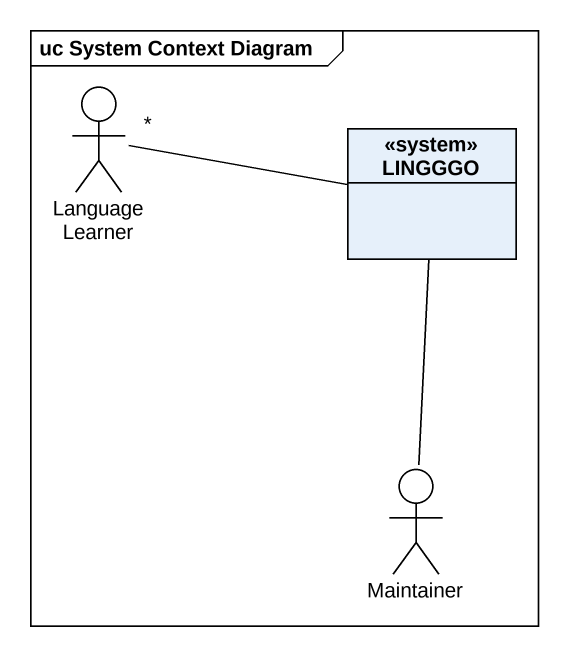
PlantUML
@startuml
mainframe uc System Context Diagram
allowmixing
hide circle
hide empty members
actor "Language Learner" as Language_Learner
class "<<system>> LINGGGO" as system_LINGGGO
actor Maintainer
system_LINGGGO -left- "*" Language_Learner
Maintainer -up- system_LINGGGO
@enduml
